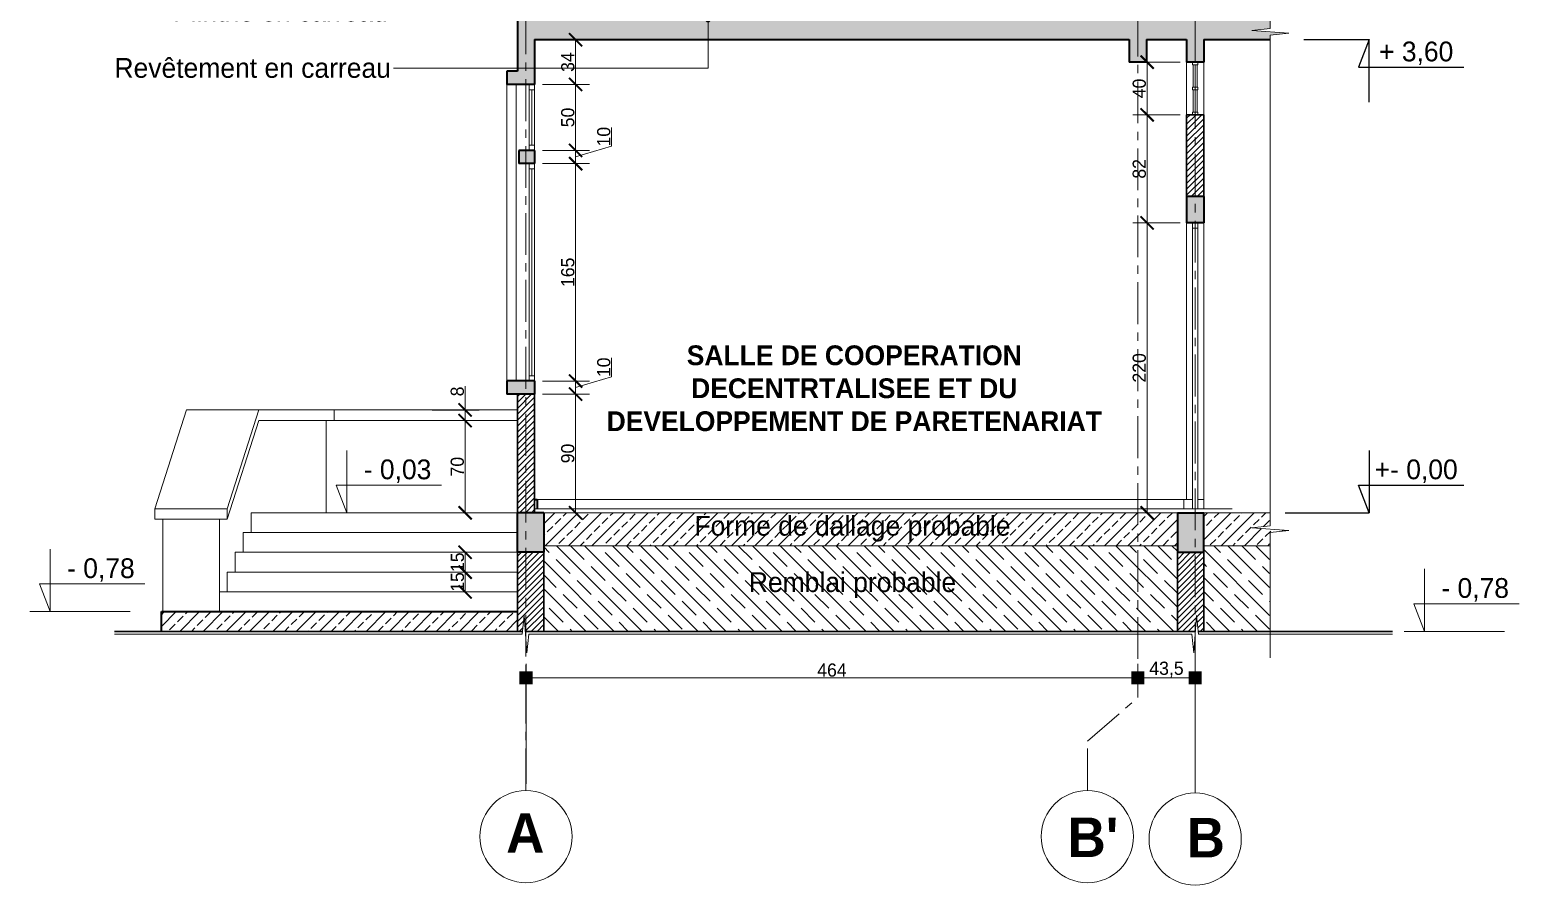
# Model space of a CAD drawing. Header units: centimetres. Extents: x -15293 to 11572, y -4790 to 2619.
# Drawn here: x 4250 to 5380, y 27 to 676 of the extents above; entities that cross this region are included whole.
import ezdxf
from ezdxf import colors
from ezdxf.entities.mleader import LeaderData, LeaderLine
from ezdxf.math import Vec2, Vec3

# ---------------------------------------------------------------- set-up
doc = ezdxf.new("R2010")
doc.units = ezdxf.units.CM
doc.linetypes.add('Axe', pattern=[1093.611073, 529.166651, -211.666656, 141.111112, -211.666656])
doc.linetypes.add('CENTER', pattern=[50.8, 31.75, -6.35, 6.35, -6.35])
doc.layers.get('0').update_dxf_attribs({"lineweight": 0})
for name, color, linetype, lineweight in [('Hachure', 7, 'Continuous', 30), ('Symbole de rupture', 6, 'Continuous', 0), ('TSJ_MENUISERIE', 150, 'Continuous', 15), ('TSJ_MUR', 1, 'Continuous', 30), ('TSJ_TN', 34, 'Continuous', 30), ('TSJ_VUE', 5, 'Continuous', 13)]:
    doc.layers.add(name, color=color, linetype=linetype, lineweight=lineweight)
for name, color, linetype, lineweight, true_color in [('TSJ_AXE', 7, 'CENTER', 0, 0xb80000), ('TSJ_COUPE', 7, 'Continuous', 35, 0xff4747), ('TSJ_HACHURE', 7, 'Axe', 0, 0x969696)]:
    doc.layers.add(name, color=color, linetype=linetype, lineweight=lineweight, true_color=true_color)
doc.layers.add('TSJ_COTATION', color=144, linetype='Continuous')
doc.layers.add('TSJ_TEXTE', color=6, linetype='Continuous')
doc.styles.get("Standard").update_dxf_attribs({"font": 'GOTHIC.TTF'})
doc.dimstyles.new('Axe cotation', dxfattribs={"dimtxt": 10, "dimasz": 10, "dimexe": 10.625, "dimexo": 5, "dimtad": 1, "dimtxsty": 'Standard', "dimblk": 'BOXFILLED', "dimcen": 8, "dimadec": 0, "dimazin": 0, "dimtfac": 1, "dimtmove": 0, "dimatfit": 3, "dimldrblk": 'BOXFILLED', "dimfxl": 1, "dimlwd": 9, "dimlwe": 9, "dimarcsym": 0})
doc.dimstyles.new('ISO-25', dxfattribs={"dimtxt": 10, "dimasz": 10, "dimexe": 10.625, "dimexo": 5, "dimtad": 1, "dimtxsty": 'Standard', "dimblk": 'ARCHTICK', "dimcen": 8, "dimadec": 0, "dimazin": 0, "dimtfac": 1, "dimtmove": 0, "dimatfit": 3, "dimldrblk": 'ARCHTICK', "dimfxl": 25, "dimfxlon": 1, "dimlwd": 9, "dimlwe": 9, "dimarcsym": 0})

# ---------------------------------------------------------------- blocks, each defined once
blk = doc.blocks.new('_Dot')
at = {"color": 0, "linetype": 'ByBlock', "lineweight": -2}
blk.add_line((-0.5, 0), (-1, 0), dxfattribs=at)
at = {"color": 0, "linetype": 'ByBlock', "const_width": 0.5}
blk.add_lwpolyline([(-0.25, 0, 1), (0.25, 0, 1)], format="xyb", close=True, dxfattribs=at)
blk = doc.blocks.new('Marque de rupture')
at = {"layer": 'Symbole de rupture', "lineweight": 20}
for p, q in [((0, -3.6), (0, 20.4)), ((0, -3.6), (-14.1, -5.1)), ((14.1, -7.1), (-14.1, -5.1)), ((0, -8.6), (14.1, -7.1)), ((0, -8.6), (0, -32.6))]:
    blk.add_line(p, q, dxfattribs=at)
blk = doc.blocks.new('_ArchTick')
at = {"color": 0, "linetype": 'ByBlock', "const_width": 0.15}
blk.add_lwpolyline([(-0.5, -0.5), (0.5, 0.5)], dxfattribs=at)
blk = doc.blocks.new('*D155')
at = {"layer": 'Defpoints', "color": 0, "transparency": 16777216}
for p in [(5127.4, 651.4), (5097.4, 611.4), (5127.4, 611.4)]:
    blk.add_point(p, dxfattribs=at)
at = {"layer": 'TSJ_COTATION', "color": 0, "lineweight": 9, "transparency": 16777216}
for p, q in [((5122.4, 651.4), (5086.7, 651.4)), ((5097.4, 651.4), (5097.4, 611.4)), ((5122.4, 611.4), (5086.7, 611.4))]:
    blk.add_line(p, q, dxfattribs=at)
at = {"layer": 'TSJ_COTATION', "color": 0, "lineweight": 9, "transparency": 16777216, "xscale": 10, "yscale": 10, "zscale": 10}
for p, rotation in [((5097.4, 651.4), 90), ((5097.4, 611.4), 270)]:
    blk.add_blockref('_ArchTick', p, dxfattribs=dict(at, rotation=rotation))
at = {"layer": 'TSJ_COTATION', "color": 0, "transparency": 16777216, "insert": (5091.5, 631.4), "char_height": 10, "attachment_point": 5, "rotation": 90}
blk.add_mtext('40', dxfattribs=at)
blk = doc.blocks.new('*D156')
at = {"layer": 'Defpoints', "color": 0, "transparency": 16777216}
for p in [(5127.4, 611.4), (5097.4, 529.4), (5127.4, 529.4)]:
    blk.add_point(p, dxfattribs=at)
at = {"layer": 'TSJ_COTATION', "color": 0, "lineweight": 9, "transparency": 16777216}
for p, q in [((5122.4, 611.4), (5086.7, 611.4)), ((5097.4, 611.4), (5097.4, 529.4)), ((5122.4, 529.4), (5086.7, 529.4))]:
    blk.add_line(p, q, dxfattribs=at)
at = {"layer": 'TSJ_COTATION', "color": 0, "lineweight": 9, "transparency": 16777216, "xscale": 10, "yscale": 10, "zscale": 10}
for p, rotation in [((5097.4, 611.4), 90), ((5097.4, 529.4), 270)]:
    blk.add_blockref('_ArchTick', p, dxfattribs=dict(at, rotation=rotation))
at = {"layer": 'TSJ_COTATION', "color": 0, "transparency": 16777216, "insert": (5091.5, 570.4), "char_height": 10, "attachment_point": 5, "rotation": 90}
blk.add_mtext('82', dxfattribs=at)
blk = doc.blocks.new('*D157')
at = {"layer": 'Defpoints', "color": 0, "transparency": 16777216}
for p in [(5127.4, 529.4), (5097.4, 309.4), (5190.9, 309.4)]:
    blk.add_point(p, dxfattribs=at)
at = {"layer": 'TSJ_COTATION', "color": 0, "lineweight": 9, "transparency": 16777216}
for p, q in [((5122.4, 529.4), (5086.7, 529.4)), ((5097.4, 529.4), (5097.4, 309.4)), ((5122.4, 309.4), (5086.7, 309.4))]:
    blk.add_line(p, q, dxfattribs=at)
at = {"layer": 'TSJ_COTATION', "color": 0, "lineweight": 9, "transparency": 16777216, "xscale": 10, "yscale": 10, "zscale": 10}
for p, rotation in [((5097.4, 529.4), 90), ((5097.4, 309.4), 270)]:
    blk.add_blockref('_ArchTick', p, dxfattribs=dict(at, rotation=rotation))
at = {"layer": 'TSJ_COTATION', "color": 0, "transparency": 16777216, "insert": (5091.5, 419.4), "char_height": 10, "attachment_point": 5, "rotation": 90}
blk.add_mtext('220', dxfattribs=at)
blk = doc.blocks.new('*D158')
at = {"layer": 'Defpoints', "color": 0, "transparency": 16777216}
for p in [(4632.9, 668.4), (4632.9, 634.4), (4664, 634.4)]:
    blk.add_point(p, dxfattribs=at)
at = {"layer": 'TSJ_COTATION', "color": 0, "lineweight": 9, "transparency": 16777216}
for p, q in [((4639, 668.4), (4674.6, 668.4)), ((4664, 668.4), (4664, 634.4)), ((4639, 634.4), (4674.6, 634.4))]:
    blk.add_line(p, q, dxfattribs=at)
at = {"layer": 'TSJ_COTATION', "color": 0, "lineweight": 9, "transparency": 16777216, "xscale": 10, "yscale": 10, "zscale": 10}
for p, rotation in [((4664, 668.4), 90), ((4664, 634.4), 270)]:
    blk.add_blockref('_ArchTick', p, dxfattribs=dict(at, rotation=rotation))
at = {"layer": 'TSJ_COTATION', "color": 0, "transparency": 16777216, "insert": (4658.1, 651.4), "char_height": 10, "attachment_point": 5, "rotation": 90}
blk.add_mtext('34', dxfattribs=at)
blk = doc.blocks.new('*D159')
at = {"layer": 'Defpoints', "color": 0, "transparency": 16777216}
for p in [(4632.9, 634.4), (4632.9, 584.4), (4664, 584.4)]:
    blk.add_point(p, dxfattribs=at)
at = {"layer": 'TSJ_COTATION', "color": 0, "lineweight": 9, "transparency": 16777216}
for p, q in [((4639, 634.4), (4674.6, 634.4)), ((4664, 634.4), (4664, 584.4)), ((4639, 584.4), (4674.6, 584.4))]:
    blk.add_line(p, q, dxfattribs=at)
at = {"layer": 'TSJ_COTATION', "color": 0, "lineweight": 9, "transparency": 16777216, "xscale": 10, "yscale": 10, "zscale": 10}
for p, rotation in [((4664, 634.4), 90), ((4664, 584.4), 270)]:
    blk.add_blockref('_ArchTick', p, dxfattribs=dict(at, rotation=rotation))
at = {"layer": 'TSJ_COTATION', "color": 0, "transparency": 16777216, "insert": (4658.1, 609.4), "char_height": 10, "attachment_point": 5, "rotation": 90}
blk.add_mtext('50', dxfattribs=at)
blk = doc.blocks.new('*D160')
at = {"layer": 'Defpoints', "color": 0, "transparency": 16777216}
for p in [(4632.9, 584.4), (4632.9, 574.4), (4664, 574.4)]:
    blk.add_point(p, dxfattribs=at)
at = {"layer": 'TSJ_COTATION', "color": 0, "lineweight": 9, "transparency": 16777216}
for p, q in [((4691.3, 587.6), (4691.3, 601.9)), ((4664, 579.4), (4691.3, 587.6)), ((4639, 584.4), (4674.6, 584.4)), ((4664, 584.4), (4664, 574.4)), ((4639, 574.4), (4674.6, 574.4))]:
    blk.add_line(p, q, dxfattribs=at)
at = {"layer": 'TSJ_COTATION', "color": 0, "lineweight": 9, "transparency": 16777216, "xscale": 10, "yscale": 10, "zscale": 10}
for p, rotation in [((4664, 584.4), 90), ((4664, 574.4), 270)]:
    blk.add_blockref('_ArchTick', p, dxfattribs=dict(at, rotation=rotation))
at = {"layer": 'TSJ_COTATION', "color": 0, "transparency": 16777216, "insert": (4685.4, 594.8), "char_height": 10, "attachment_point": 5, "rotation": 90}
blk.add_mtext('10', dxfattribs=at)
blk = doc.blocks.new('*D161')
at = {"layer": 'Defpoints', "color": 0, "transparency": 16777216}
for p in [(4632.9, 574.4), (4632.9, 409.4), (4664, 409.4)]:
    blk.add_point(p, dxfattribs=at)
at = {"layer": 'TSJ_COTATION', "color": 0, "lineweight": 9, "transparency": 16777216}
for p, q in [((4639, 574.4), (4674.6, 574.4)), ((4664, 574.4), (4664, 409.4)), ((4639, 409.4), (4674.6, 409.4))]:
    blk.add_line(p, q, dxfattribs=at)
at = {"layer": 'TSJ_COTATION', "color": 0, "lineweight": 9, "transparency": 16777216, "xscale": 10, "yscale": 10, "zscale": 10}
for p, rotation in [((4664, 574.4), 90), ((4664, 409.4), 270)]:
    blk.add_blockref('_ArchTick', p, dxfattribs=dict(at, rotation=rotation))
at = {"layer": 'TSJ_COTATION', "color": 0, "transparency": 16777216, "insert": (4658.1, 491.9), "char_height": 10, "attachment_point": 5, "rotation": 90}
blk.add_mtext('165', dxfattribs=at)
blk = doc.blocks.new('*D162')
at = {"layer": 'Defpoints', "color": 0, "transparency": 16777216}
for p in [(4632.9, 409.4), (4632.9, 399.4), (4664, 399.4)]:
    blk.add_point(p, dxfattribs=at)
at = {"layer": 'TSJ_COTATION', "color": 0, "lineweight": 9, "transparency": 16777216}
for p, q in [((4691.3, 412.6), (4691.3, 426.9)), ((4639, 409.4), (4674.6, 409.4)), ((4664, 404.4), (4691.3, 412.6)), ((4664, 409.4), (4664, 399.4)), ((4639, 399.4), (4674.6, 399.4))]:
    blk.add_line(p, q, dxfattribs=at)
at = {"layer": 'TSJ_COTATION', "color": 0, "lineweight": 9, "transparency": 16777216, "xscale": 10, "yscale": 10, "zscale": 10}
for p, rotation in [((4664, 409.4), 90), ((4664, 399.4), 270)]:
    blk.add_blockref('_ArchTick', p, dxfattribs=dict(at, rotation=rotation))
at = {"layer": 'TSJ_COTATION', "color": 0, "transparency": 16777216, "insert": (4685.4, 419.8), "char_height": 10, "attachment_point": 5, "rotation": 90}
blk.add_mtext('10', dxfattribs=at)
blk = doc.blocks.new('*D163')
at = {"layer": 'Defpoints', "color": 0, "transparency": 16777216}
for p in [(4632.9, 399.4), (4632.9, 309.4), (4664, 309.4)]:
    blk.add_point(p, dxfattribs=at)
at = {"layer": 'TSJ_COTATION', "color": 0, "lineweight": 9, "transparency": 16777216}
for p, q in [((4639, 399.4), (4674.6, 399.4)), ((4664, 399.4), (4664, 309.4)), ((4639, 309.4), (4674.6, 309.4))]:
    blk.add_line(p, q, dxfattribs=at)
at = {"layer": 'TSJ_COTATION', "color": 0, "lineweight": 9, "transparency": 16777216, "xscale": 10, "yscale": 10, "zscale": 10}
for p, rotation in [((4664, 399.4), 90), ((4664, 309.4), 270)]:
    blk.add_blockref('_ArchTick', p, dxfattribs=dict(at, rotation=rotation))
at = {"layer": 'TSJ_COTATION', "color": 0, "transparency": 16777216, "insert": (4658.1, 354.4), "char_height": 10, "attachment_point": 5, "rotation": 90}
blk.add_mtext('90', dxfattribs=at)
blk = doc.blocks.new('_BoxFilled')
at = {"color": 0, "linetype": 'ByBlock', "lineweight": -2}
blk.add_line((-0.5, 0), (-1, 0), dxfattribs=at)
at = {"color": 0, "linetype": 'ByBlock'}
blk.add_solid([(-0.5, 0.5), (0.5, 0.5), (-0.5, -0.5), (0.5, -0.5)], dxfattribs=at)
blk = doc.blocks.new('*D391')
at = {"layer": 'Defpoints', "color": 0, "linetype": 'ByBlock', "transparency": 16777216}
for p in [(5090.4, 184.2), (5090.4, 169.1), (4626.4, 98.7)]:
    blk.add_point(p, dxfattribs=at)
at = {"layer": 'TSJ_AXE', "color": 0, "linetype": 'ByBlock', "lineweight": 9, "transparency": 16777216}
for p, q in [((4626.4, 103.7), (4626.4, 194.8)), ((5090.4, 174.1), (5090.4, 194.8)), ((4636.4, 184.2), (5080.4, 184.2))]:
    blk.add_line(p, q, dxfattribs=at)
at = {"layer": 'TSJ_AXE', "color": 0, "linetype": 'ByBlock', "lineweight": 9, "transparency": 16777216, "xscale": 10, "yscale": 10, "zscale": 10, "rotation": 180}
blk.add_blockref('_BoxFilled', (4626.4, 184.2), dxfattribs=at)
at = {"layer": 'TSJ_AXE', "color": 0, "linetype": 'ByBlock', "lineweight": 9, "transparency": 16777216, "xscale": 10, "yscale": 10, "zscale": 10}
blk.add_blockref('_BoxFilled', (5090.4, 184.2), dxfattribs=at)
at = {"layer": 'TSJ_AXE', "color": 0, "linetype": 'ByBlock', "transparency": 16777216, "insert": (4858.4, 190), "char_height": 10, "attachment_point": 5}
blk.add_mtext('464', dxfattribs=at)
blk = doc.blocks.new('*D392')
at = {"layer": 'Defpoints', "color": 0, "linetype": 'ByBlock', "transparency": 16777216}
for p in [(5133.9, 184.2), (5090.4, 169.1), (5133.9, 96.8)]:
    blk.add_point(p, dxfattribs=at)
at = {"layer": 'TSJ_AXE', "color": 0, "linetype": 'ByBlock', "lineweight": 9, "transparency": 16777216}
for p, q in [((5090.4, 174.1), (5090.4, 194.8)), ((5133.9, 101.8), (5133.9, 194.8)), ((5100.4, 184.2), (5123.9, 184.2))]:
    blk.add_line(p, q, dxfattribs=at)
at = {"layer": 'TSJ_AXE', "color": 0, "linetype": 'ByBlock', "lineweight": 9, "transparency": 16777216, "xscale": 10, "yscale": 10, "zscale": 10, "rotation": 180}
blk.add_blockref('_BoxFilled', (5090.4, 184.2), dxfattribs=at)
at = {"layer": 'TSJ_AXE', "color": 0, "linetype": 'ByBlock', "lineweight": 9, "transparency": 16777216, "xscale": 10, "yscale": 10, "zscale": 10}
blk.add_blockref('_BoxFilled', (5133.9, 184.2), dxfattribs=at)
at = {"layer": 'TSJ_AXE', "color": 0, "linetype": 'ByBlock', "transparency": 16777216, "insert": (5112.1, 190.5), "char_height": 10, "attachment_point": 5}
blk.add_mtext('43,5', dxfattribs=at)
blk = doc.blocks.new('*D514')
at = {"layer": 'Defpoints', "color": 0, "transparency": 16777216}
for p in [(4405.9, 264.4), (4580.2, 264.4), (4399.9, 249.4)]:
    blk.add_point(p, dxfattribs=at)
at = {"layer": 'TSJ_COTATION', "color": 0, "lineweight": 9, "transparency": 16777216}
for p, q in [((4555.2, 264.4), (4590.8, 264.4)), ((4580.2, 249.4), (4580.2, 264.4)), ((4555.2, 249.4), (4590.8, 249.4))]:
    blk.add_line(p, q, dxfattribs=at)
at = {"layer": 'TSJ_COTATION', "color": 0, "lineweight": 9, "transparency": 16777216, "xscale": 10, "yscale": 10, "zscale": 10}
for p, rotation in [((4580.2, 264.4), 90), ((4580.2, 249.4), 270)]:
    blk.add_blockref('_ArchTick', p, dxfattribs=dict(at, rotation=rotation))
at = {"layer": 'TSJ_COTATION', "color": 0, "transparency": 16777216, "insert": (4574.4, 256.9), "char_height": 10, "attachment_point": 5, "rotation": 90}
blk.add_mtext('15', dxfattribs=at)
blk = doc.blocks.new('*D515')
at = {"layer": 'Defpoints', "color": 0, "transparency": 16777216}
for p in [(4411.9, 279.4), (4580.2, 279.4), (4405.9, 264.4)]:
    blk.add_point(p, dxfattribs=at)
at = {"layer": 'TSJ_COTATION', "color": 0, "lineweight": 9, "transparency": 16777216}
for p, q in [((4555.2, 279.4), (4590.8, 279.4)), ((4580.2, 264.4), (4580.2, 279.4)), ((4555.2, 264.4), (4590.8, 264.4))]:
    blk.add_line(p, q, dxfattribs=at)
at = {"layer": 'TSJ_COTATION', "color": 0, "lineweight": 9, "transparency": 16777216, "xscale": 10, "yscale": 10, "zscale": 10}
for p, rotation in [((4580.2, 279.4), 90), ((4580.2, 264.4), 270)]:
    blk.add_blockref('_ArchTick', p, dxfattribs=dict(at, rotation=rotation))
at = {"layer": 'TSJ_COTATION', "color": 0, "transparency": 16777216, "insert": (4574.4, 271.9), "char_height": 10, "attachment_point": 5, "rotation": 90}
blk.add_mtext('15', dxfattribs=at)
blk = doc.blocks.new('*D516')
at = {"layer": 'Defpoints', "color": 0, "transparency": 16777216}
for p in [(4489.3, 379.4), (4580.2, 379.4), (4483.3, 309.4)]:
    blk.add_point(p, dxfattribs=at)
at = {"layer": 'TSJ_COTATION', "color": 0, "lineweight": 9, "transparency": 16777216}
for p, q in [((4555.2, 379.4), (4590.8, 379.4)), ((4580.2, 309.4), (4580.2, 379.4)), ((4555.2, 309.4), (4590.8, 309.4))]:
    blk.add_line(p, q, dxfattribs=at)
at = {"layer": 'TSJ_COTATION', "color": 0, "lineweight": 9, "transparency": 16777216, "xscale": 10, "yscale": 10, "zscale": 10}
for p, rotation in [((4580.2, 379.4), 90), ((4580.2, 309.4), 270)]:
    blk.add_blockref('_ArchTick', p, dxfattribs=dict(at, rotation=rotation))
at = {"layer": 'TSJ_COTATION', "color": 0, "transparency": 16777216, "insert": (4574.3, 344.4), "char_height": 10, "attachment_point": 5, "rotation": 90}
blk.add_mtext('70', dxfattribs=at)
blk = doc.blocks.new('*D517')
at = {"layer": 'Defpoints', "color": 0, "transparency": 16777216}
for p in [(4480.9, 387.4), (4580.2, 387.4), (4480.9, 379.4)]:
    blk.add_point(p, dxfattribs=at)
at = {"layer": 'TSJ_COTATION', "color": 0, "lineweight": 9, "transparency": 16777216}
for p, q in [((4580.2, 387.4), (4580.2, 405.5)), ((4555.2, 387.4), (4590.8, 387.4)), ((4580.2, 379.4), (4580.2, 387.4)), ((4555.2, 379.4), (4590.8, 379.4))]:
    blk.add_line(p, q, dxfattribs=at)
at = {"layer": 'TSJ_COTATION', "color": 0, "lineweight": 9, "transparency": 16777216, "xscale": 10, "yscale": 10, "zscale": 10}
for p, rotation in [((4580.2, 387.4), 90), ((4580.2, 379.4), 270)]:
    blk.add_blockref('_ArchTick', p, dxfattribs=dict(at, rotation=rotation))
at = {"layer": 'TSJ_COTATION', "color": 0, "transparency": 16777216, "insert": (4574.3, 401.5), "char_height": 10, "attachment_point": 5, "rotation": 90}
blk.add_mtext('8', dxfattribs=at)

msp = doc.modelspace()

# ---------------------------------------------------------------- hatches: boundary and pattern name
at = {"layer": 'TSJ_HACHURE', "lineweight": 0, "true_color": 0xc7c8ca}
h = msp.add_hatch(dxfattribs=at)
h.set_pattern_fill('ANSI31', color=9)
h.set_pattern_definition([(45, (396.635, 0), (-2.245064, 2.245064), [])])
h.paths.add_polyline_path([(5133.856, 279.441), (5120.356, 279.441), (5120.356, 219.441), (5133.856, 219.441)])
h.paths.add_polyline_path([(5140.356, 279.441), (5133.856, 279.441), (5133.856, 219.441), (5134.009, 219.441), (5134.856, 231.408), (5136.125, 219.441), (5140.356, 219.441)])
h.paths.add_polyline_path([(4639.856, 279.441), (4626.356, 279.441), (4626.356, 219.441), (4639.856, 219.441)])
h.paths.add_polyline_path([(4626.356, 279.441), (4619.856, 279.441), (4619.856, 219.441), (4623.654, 219.441), (4624.923, 231.408), (4625.77, 219.441), (4626.356, 219.441)])
h.paths.add_polyline_path([(5096.856, 1100.441), (5093.288, 1100.441), (5091.788, 1114.583), (5089.788, 1086.3), (5088.288, 1100.441), (5083.856, 1100.441), (5083.856, 1075.441), (5096.856, 1075.441)])
h.paths.add_polyline_path([(4632.856, 1100.441), (4629.288, 1100.441), (4627.788, 1114.583), (4625.788, 1086.3), (4624.288, 1100.441), (4619.856, 1100.441), (4619.856, 1075.441), (4632.856, 1075.441)])
h.paths.add_polyline_path([(5140.356, 611.441), (5127.356, 611.441), (5127.356, 549.441), (5140.356, 549.441)])
h.paths.add_polyline_path([(4632.856, 399.441), (4619.856, 399.441), (4619.856, 309.441), (4632.856, 309.441)])
h.paths.add_polyline_path([(5096.856, 1043.441), (5083.856, 1043.441), (5083.856, 973.441), (5096.856, 973.441)])
h.paths.add_polyline_path([(4632.856, 1043.441), (4620.207, 1043.441), (4619.856, 1043.295), (4619.856, 1028.441), (4632.856, 1028.441)])
h.paths.add_polyline_path([(4632.856, 773.441), (4619.856, 773.441), (4619.856, 683.441), (4632.856, 683.441)])
at = {"layer": 'TSJ_HACHURE'}
h = msp.add_hatch(color=256, dxfattribs=at)
h.dxf.hatch_style = 1
h.paths.add_polyline_path([(4626.356, 309.441), (4619.856, 309.441), (4619.856, 279.441), (4626.356, 279.441)])
h.paths.add_polyline_path([(4639.856, 309.441), (4626.356, 309.441), (4626.356, 279.441), (4639.856, 279.441)])
h.paths.add_polyline_path([(5133.856, 309.441), (5120.356, 309.441), (5120.356, 279.441), (5133.856, 279.441)])
h.paths.add_polyline_path([(5140.356, 309.441), (5133.856, 309.441), (5133.856, 279.441), (5140.356, 279.441)])
h.paths.add_polyline_path([(5190.856, 676.874), (5190.856, 683.441), (4619.856, 683.441), (4619.856, 644.441), (4611.856, 644.441), (4611.856, 634.441), (4632.856, 634.441), (4632.856, 668.441), (5083.856, 668.441), (5083.856, 651.441), (5096.856, 651.441), (5096.856, 668.441), (5127.356, 668.441), (5127.356, 651.441), (5140.356, 651.441), (5140.356, 668.441), (5190.856, 668.441), (5190.856, 671.874), (5204.997, 673.374), (5176.714, 675.374)])
h.paths.add_polyline_path([(5140.356, 549.441), (5127.356, 549.441), (5127.356, 529.441), (5140.356, 529.441)])
h.paths.add_polyline_path([(4632.856, 584.441), (4620.856, 584.441), (4620.856, 574.441), (4632.856, 574.441)])
h.paths.add_polyline_path([(4632.856, 409.441), (4611.856, 409.441), (4611.856, 399.441), (4632.856, 399.441)])
h.paths.add_polyline_path([(5176.714, 1070.374), (5190.856, 1071.874), (5190.856, 1075.441), (4619.856, 1075.441), (4619.856, 1043.441), (4632.856, 1043.441), (4632.856, 1063.441), (5083.856, 1063.441), (5083.856, 1043.441), (5096.856, 1043.441), (5096.856, 1063.441), (5190.856, 1063.441), (5190.856, 1066.874), (5204.997, 1068.374)])
h.paths.add_polyline_path([(5096.856, 973.441), (5083.856, 973.441), (5083.856, 953.441), (5096.856, 953.441)])
h.paths.add_polyline_path([(4632.856, 1028.441), (4619.856, 1028.441), (4619.856, 1018.441), (4611.856, 1018.441), (4611.856, 1008.441), (4632.856, 1008.441)])
h.paths.add_polyline_path([(4632.856, 958.441), (4628.856, 958.441), (4620.856, 958.441), (4620.856, 948.441), (4632.856, 948.441)])
h.paths.add_polyline_path([(4632.856, 783.441), (4611.856, 783.441), (4611.856, 773.441), (4632.856, 773.441)])
h = msp.add_hatch(dxfattribs=at)
h.set_pattern_fill('JIS_STN_2.5', color=256, scale=5)
h.set_pattern_definition([(45, (396.635, 0), (-8.838835, 8.838835), []), (45, (405.46, 0), (-8.838835, 8.838835), [6, -2.5])])
h.paths.add_polyline_path([(4619.856, 234.441), (4349.856, 234.441), (4349.856, 219.441), (4619.856, 219.441)])
h.paths.add_polyline_path([(5190.356, 299.441), (5190.356, 309.441), (5140.356, 309.441), (5140.356, 284.441), (5190.356, 284.441), (5190.356, 294.441), (5204.497, 295.941), (5176.214, 297.941)])
h.paths.add_polyline_path([(4728.861, 283.419), (5018.363, 283.419), (5018.363, 315.8), (4728.861, 315.8)], flags=9)
edge = h.paths.add_edge_path()
edge.add_line((5120.356, 284.441), (5120.356, 309.441))
edge.add_line((5120.356, 309.441), (5031.953, 309.441))
edge.add_arc((5030.953, 309.441), 1, -90, 0, ccw=False)
edge.add_arc((5030.953, 309.441), 1, 180, 270, ccw=False)
edge.add_line((5029.953, 309.441), (4639.856, 309.441))
edge.add_line((4639.856, 309.441), (4639.856, 284.441))
edge.add_line((4639.856, 284.441), (5120.356, 284.441))
h = msp.add_hatch(dxfattribs=at)
h.set_pattern_fill('JIS_STN_1E', color=256, scale=15, angle=90)
h.set_pattern_definition([(135, (2570.413, 3127.232), (-10.6066, -10.6066), []), (135, (2570.413, 3137.807), (-10.6066, -10.6066), [15, -7.5])])
h.paths.add_polyline_path([(5190.356, 270.441), (5190.356, 272.855), (5140.356, 272.855), (5140.356, 219.441), (5190.356, 219.441)])
h.paths.add_polyline_path([(5190.356, 284.441), (5140.356, 284.441), (5140.356, 272.855), (5190.356, 272.855)])
h.paths.add_polyline_path([(4778.22, 240.346), (4968.922, 240.346), (4968.922, 272.727), (4778.22, 272.727)], flags=24)
h.paths.add_polyline_path([(5120.356, 219.441), (5120.356, 269.441), (5127.356, 269.441), (5127.356, 272.855), (5030.953, 272.855), (5030.953, 284.441), (4639.856, 284.441), (4639.856, 219.441)])
h.paths.add_polyline_path([(5120.356, 272.855), (5120.356, 284.441), (5030.953, 284.441), (5030.953, 272.855)])

# ---------------------------------------------------------------- linework, layer by layer
at = {"layer": 'Hachure', "color": 9, "lineweight": 0, "true_color": 0xc7c8ca}
for p, q in [((4632.856, 309.441), (5127.356, 309.441)), ((5140.356, 309.441), (5190.356, 309.441)), ((4639.856, 284.441), (5120.356, 284.441)), ((5140.356, 284.441), (5190.356, 284.441))]:
    msp.add_line(p, q, dxfattribs=at)
at = {"layer": 'Symbole de rupture', "lineweight": 0}
for p, q in [((5190.856, 650.874), (5190.856, 323.441)), ((5190.856, 270.441), (5190.856, 199.441)), ((4599.423, 217.266), (4314.245, 217.266)), ((5107.356, 217.266), (4652.423, 217.266)), ((5160.356, 217.266), (5283.416, 217.266))]:
    msp.add_line(p, q, dxfattribs=at)
at = {"layer": 'TSJ_AXE'}
for p, q in [((4626.356, 98.705), (4626.356, 1094.331)), ((5090.356, 1093.891), (5090.356, 169.143)), ((5133.856, 683.441), (5133.856, 96.77)), ((5052.128, 136.2), (5090.356, 169.143)), ((5052.128, 98.705), (5052.128, 136.2))]:
    msp.add_line(p, q, dxfattribs=at)
at = {"layer": 'TSJ_AXE', "linetype": 'ByBlock'}
for centre in [(4626.356, 63.705), (5052.128, 63.705), (5133.856, 61.77)]:
    msp.add_circle(centre, 35, dxfattribs=at)
at = {"layer": 'TSJ_COTATION'}
for p, q in [((5216.247, 668.441), (5265.856, 668.441)), ((5202.119, 309.441), (5265.856, 309.441))]:
    msp.add_line(p, q, dxfattribs=at)
at = {"layer": 'TSJ_COTATION', "lineweight": 9}
for p, q in [((4250.053, 234.441), (4326.189, 234.441)), ((5292.297, 219.441), (5368.433, 219.441))]:
    msp.add_line(p, q, dxfattribs=at)
at = {"layer": 'TSJ_COTATION'}
for points in [[(5265.856, 621.102), (5265.856, 668.441), (5257.654, 647.459), (5337.654, 647.459)], [(5265.856, 356.781), (5265.856, 309.441), (5257.654, 330.424), (5337.654, 330.424)]]:
    msp.add_lwpolyline(points, dxfattribs=at)
at = {"layer": 'TSJ_COTATION', "lineweight": 9}
for points in [[(4490.55, 356.781), (4490.55, 309.441), (4482.349, 330.424), (4562.349, 330.424)], [(4265.568, 281.781), (4265.568, 234.441), (4257.367, 255.424), (4337.367, 255.424)], [(5307.812, 266.781), (5307.812, 219.441), (5299.611, 240.424), (5379.611, 240.424)]]:
    msp.add_lwpolyline(points, dxfattribs=at)
at = {"layer": 'TSJ_COUPE'}
for p, q in [((4619.856, 683.441), (4619.856, 644.441)), ((4632.856, 668.441), (5083.856, 668.441)), ((4632.856, 668.441), (4632.856, 634.441)), ((5083.856, 668.441), (5083.856, 651.441)), ((5096.856, 668.441), (5096.856, 651.441)), ((5096.856, 668.441), (5127.356, 668.441)), ((5127.356, 668.441), (5127.356, 651.441)), ((5140.356, 668.441), (5140.356, 651.441)), ((5140.356, 668.441), (5190.856, 668.441)), ((4619.856, 644.441), (4611.856, 644.441)), ((4611.856, 644.441), (4611.856, 634.441)), ((5096.856, 651.441), (5083.856, 651.441)), ((5140.356, 651.441), (5127.356, 651.441)), ((4632.856, 634.441), (4611.856, 634.441)), ((4632.856, 584.441), (4620.856, 584.441)), ((4620.856, 584.441), (4620.856, 574.441)), ((4632.856, 584.441), (4632.856, 574.441)), ((4632.856, 574.441), (4620.856, 574.441)), ((5140.356, 549.441), (5127.356, 549.441)), ((5127.356, 549.441), (5127.356, 529.441)), ((5140.356, 549.441), (5140.356, 529.441)), ((5140.356, 529.441), (5127.356, 529.441)), ((4632.856, 409.441), (4611.856, 409.441)), ((4611.856, 409.441), (4611.856, 399.441)), ((4632.856, 409.441), (4632.856, 399.441)), ((4632.856, 399.441), (4611.856, 399.441)), ((4632.856, 319.441), (4634.856, 319.441)), ((4634.856, 319.441), (4634.856, 312.441)), ((4639.856, 309.441), (4619.856, 309.441)), ((4619.856, 279.441), (4619.856, 309.441)), ((4639.856, 309.441), (4639.856, 279.441)), ((5120.356, 309.441), (5140.356, 309.441)), ((5120.356, 309.441), (5120.356, 279.441)), ((5140.356, 279.441), (5140.356, 309.441)), ((4639.856, 279.441), (4619.856, 279.441)), ((5120.356, 279.441), (5140.356, 279.441)), ((4349.856, 219.441), (4349.856, 234.441)), ((4349.856, 234.441), (4619.856, 234.441))]:
    msp.add_line(p, q, dxfattribs=at)
at = {"layer": 'TSJ_HACHURE', "color": 9, "lineweight": 0, "true_color": 0xc7c8ca}
msp.add_line((4632.856, 312.441), (5190.856, 312.441), dxfattribs=at)
at = {"layer": 'TSJ_MENUISERIE', "lineweight": 9}
for p, q in [((5132.356, 649.441), (5132.356, 632.441)), ((5133.856, 649.441), (5133.856, 632.441)), ((5135.356, 632.441), (5135.356, 649.441)), ((4628.856, 630.441), (4628.856, 588.441)), ((4630.856, 630.441), (4630.856, 588.441)), ((4632.856, 630.441), (4632.856, 588.441)), ((5132.356, 630.441), (5132.356, 613.441)), ((5133.856, 630.441), (5133.856, 613.441)), ((5135.356, 630.441), (5135.356, 613.441)), ((4628.856, 570.441), (4628.856, 413.441)), ((4630.856, 570.441), (4630.856, 413.441)), ((4632.856, 570.441), (4632.856, 413.441)), ((5131.856, 312.441), (5131.856, 529.441)), ((5135.856, 312.441), (5135.856, 529.441))]:
    msp.add_line(p, q, dxfattribs=at)
for points in [[(5135.856, 651.441), (5135.856, 649.441), (5131.856, 649.441), (5131.856, 651.441)], [(4632.856, 634.441), (4632.856, 630.441), (4628.856, 630.441), (4628.856, 634.441)], [(5135.856, 631.441), (5135.856, 632.441), (5131.856, 632.441), (5131.856, 631.441)], [(5135.856, 631.441), (5135.856, 630.441), (5131.856, 630.441), (5131.856, 631.441)], [(5135.856, 611.441), (5135.856, 613.441), (5131.856, 613.441), (5131.856, 611.441)], [(4628.856, 584.441), (4628.856, 588.441), (4632.856, 588.441), (4632.856, 584.441)], [(4632.856, 574.441), (4632.856, 570.441), (4628.856, 570.441), (4628.856, 574.441)], [(5131.856, 529.441), (5131.856, 525.441), (5135.856, 525.441), (5135.856, 529.441)], [(4628.856, 409.441), (4628.856, 413.441), (4632.856, 413.441), (4632.856, 409.441)]]:
    msp.add_lwpolyline(points, dxfattribs=at)
at = {"layer": 'TSJ_MUR'}
for p, q in [((5127.356, 611.441), (5127.356, 549.441)), ((5140.356, 611.441), (5127.356, 611.441)), ((5140.356, 611.441), (5140.356, 549.441)), ((4619.856, 309.441), (4619.856, 399.441)), ((4632.856, 399.441), (4632.856, 309.441)), ((4619.856, 219.441), (4619.856, 279.441)), ((4639.856, 279.441), (4639.856, 219.441)), ((5120.356, 279.441), (5120.356, 219.441)), ((5140.356, 219.441), (5140.356, 279.441))]:
    msp.add_line(p, q, dxfattribs=at)
at = {"layer": 'TSJ_TN'}
for p, q in [((4314.245, 219.441), (4623.654, 219.441)), ((4625.77, 219.441), (5134.009, 219.441)), ((5136.089, 219.441), (5283.416, 219.441))]:
    msp.add_line(p, q, dxfattribs=at)
at = {"layer": 'TSJ_VUE', "lineweight": 9}
for p, q in [((5127.356, 611.441), (5127.356, 651.441)), ((5140.356, 611.441), (5140.356, 651.441)), ((4611.856, 634.441), (4611.856, 409.441)), ((4618.856, 409.441), (4618.856, 634.441)), ((5127.356, 529.441), (5127.356, 319.441)), ((5140.356, 529.441), (5140.356, 312.441)), ((4634.856, 319.441), (5125.356, 319.441)), ((5125.356, 319.441), (5125.356, 312.441)), ((5131.856, 319.441), (5125.356, 319.441)), ((5140.356, 319.441), (5135.856, 319.441))]:
    msp.add_line(p, q, dxfattribs=at)
at = {"layer": 'TSJ_VUE'}
for p, q in [((4368.856, 387.441), (4344.856, 312.441)), ((4368.856, 387.441), (4619.856, 387.441)), ((4423.856, 387.441), (4399.856, 312.441)), ((4480.856, 379.441), (4480.856, 387.441)), ((4423.856, 379.441), (4399.856, 304.441)), ((4423.856, 379.441), (4474.856, 379.441)), ((4474.856, 309.441), (4474.856, 379.441)), ((4474.856, 379.441), (4619.856, 379.441)), ((4344.856, 304.441), (4344.856, 312.441)), ((4344.856, 312.441), (4399.856, 312.441)), ((4399.856, 304.441), (4399.856, 312.441)), ((4619.856, 309.441), (4417.856, 309.441)), ((4417.856, 309.441), (4417.856, 294.441)), ((4350.856, 304.441), (4344.856, 304.441)), ((4350.856, 234.441), (4350.856, 304.441)), ((4350.856, 304.441), (4393.856, 304.441)), ((4393.856, 234.441), (4393.856, 304.441)), ((4393.856, 304.441), (4399.856, 304.441)), ((4619.856, 294.441), (4411.856, 294.441)), ((4411.856, 294.441), (4411.856, 279.441)), ((4619.856, 279.441), (4405.856, 279.441)), ((4405.856, 279.441), (4405.856, 264.441)), ((4619.856, 264.441), (4399.856, 264.441)), ((4399.856, 264.441), (4399.856, 249.441)), ((4619.856, 249.441), (4393.856, 249.441)), ((4393.856, 249.441), (4393.856, 234.441))]:
    msp.add_line(p, q, dxfattribs=at)

# ---------------------------------------------------------------- block references
for p in [(5190.856, 680.441), (5190.856, 303.009)]:
    msp.add_blockref('Marque de rupture', p)
at = {"layer": 'Symbole de rupture', "lineweight": 0, "xscale": -1, "rotation": 90}
msp.add_blockref('Marque de rupture', (4619.856, 217.266), dxfattribs=at)
at = {"layer": 'Symbole de rupture', "lineweight": 0, "rotation": 270}
msp.add_blockref('Marque de rupture', (5139.923, 217.266), dxfattribs=at)

# ---------------------------------------------------------------- texts
at = {"layer": 'TSJ_AXE', "char_height": 30, "attachment_point": 1}
for s, insert in [('{\\fCentury Gothic|b1|i0|c0|p34;A}', (4611.292, 81.451)), ("{\\fCentury Gothic|b1|i0|c0|p34;B'}", (5037.093, 78.16)), ('{\\fCentury Gothic|b1|i0|c0|p34;B}', (5127.443, 77.871))]:
    msp.add_mtext_dynamic_manual_height_columns(s, width=43.00473, gutter_width=12.5, heights=[0], dxfattribs=dict(at, insert=insert))
at = {"layer": 'TSJ_COTATION', "char_height": 15, "attachment_point": 5}
for s, insert in [('\\pi-45,l60,t60;+ 3,60', (5293.974, 658.07)), ('\\pi-45,l60,t60;+- 0,00', (5293.974, 340.949))]:
    msp.add_mtext_dynamic_manual_height_columns(s, width=111.60365, gutter_width=12.5, heights=[0], dxfattribs=dict(at, insert=insert))
at = {"layer": 'TSJ_COTATION', "lineweight": 9, "char_height": 15, "attachment_point": 5}
for s, width, heights, insert in [('\\pi-45,l60,t60; - 0,03', 111.60365, [0], (4518.669, 340.949)), ('Forme de dallage probable', 570.44517, [2.167], (4873.989, 297.285)), ('\\pi-45,l60,t60; - 0,78', 111.60365, [0], (4293.687, 265.949)), ('Remblai probable', 570.44517, [2.167], (4873.989, 254.497)), ('\\pi-45,l60,t60; - 0,78', 111.60365, [0], (5335.931, 250.949))]:
    msp.add_mtext_dynamic_manual_height_columns(s, width=width, gutter_width=12.5, heights=heights, dxfattribs=dict(at, insert=insert))
at = {"layer": 'TSJ_TEXTE', "insert": (4875.328, 403.81), "char_height": 15, "attachment_point": 5}
msp.add_mtext_dynamic_manual_height_columns('{\\fCentury Gothic|b1|i0|c0|p34;SALLE DE COOPERATION\\PDECENTRTALISEE ET DU \\PDEVELOPPEMENT DE PARETENARIAT}', width=1029.78165, gutter_width=12.5, heights=[75.178], dxfattribs=at)

# ---------------------------------------------------------------- dimensions: what is measured, and where the dimension line sits
at = {"layer": 'TSJ_AXE', "linetype": 'ByBlock'}
for base, p1, p2, picture, middle in [((5090.356, 184.158), (4626.356, 98.705), (5090.356, 169.143), '*D391', (4858.356, 190.034)), ((5133.856, 184.158), (5090.356, 169.143), (5133.856, 96.77), '*D392', (5112.106, 190.493))]:
    dim = msp.add_linear_dim(base=base, p1=p1, p2=p2, dimstyle='Axe cotation', dxfattribs=at)
    dim.commit()
    dim.dimension.update_dxf_attribs({"geometry": picture, "text_midpoint": middle})
at = {"layer": 'TSJ_COTATION'}
for base, p1, p2, picture, middle in [((4663.993, 634.441), (4632.856, 668.441), (4632.856, 634.441), '*D158', (4658.117, 651.441)), ((5097.356, 611.441), (5127.356, 651.441), (5127.356, 611.441), '*D155', (5091.479, 631.441)), ((4663.993, 584.441), (4632.856, 634.441), (4632.856, 584.441), '*D159', (4658.117, 609.441)), ((5097.356, 529.441), (5127.356, 611.441), (5127.356, 529.441), '*D156', (5091.479, 570.441)), ((4663.993, 574.441), (4632.856, 584.441), (4632.856, 574.441), '*D160', (4685.434, 588.262)), ((4663.993, 409.441), (4632.856, 574.441), (4632.856, 409.441), '*D161', (4658.117, 491.941)), ((5097.356, 309.441), (5127.356, 529.441), (5190.856, 309.441), '*D157', (5091.479, 419.441)), ((4663.993, 399.441), (4632.856, 409.441), (4632.856, 399.441), '*D162', (4685.434, 413.262)), ((4663.993, 309.441), (4632.856, 399.441), (4632.856, 309.441), '*D163', (4658.117, 354.441)), ((4580.156, 379.441), (4483.287, 309.441), (4489.287, 379.441), '*D516', (4574.28, 344.441)), ((4580.156, 279.441), (4405.856, 264.441), (4411.856, 279.441), '*D515', (4574.405, 271.941)), ((4580.156, 264.441), (4399.856, 249.441), (4405.856, 264.441), '*D514', (4574.405, 256.941))]:
    dim = msp.add_linear_dim(base=base, p1=p1, p2=p2, angle=90, dimstyle='ISO-25', override={"dimtmove": 1}, dxfattribs=at)
    dim.commit()
    dim.dimension.update_dxf_attribs({"geometry": picture, "text_midpoint": middle})
dim = msp.add_linear_dim(base=(4580.156, 387.441), p1=(4480.856, 379.441), p2=(4480.856, 387.441), angle=90, dimstyle='ISO-25', dxfattribs=at)
dim.commit()
dim.dimension.update_dxf_attribs({"geometry": '*D517', "text_midpoint": (4574.28, 401.452)})

# ---------------------------------------------------------------- leaders
ml = msp.add_multileader_mtext('Standard', dxfattribs=at)
ml.set_content('Plinthe en carreau', color=256)
ml.set_leader_properties(lineweight=0)
ml.set_arrow_properties(name='DOT')
ml.build(insert=Vec2(0, 0))
ctx = ml.context
ctx.base_point, ctx.char_height, ctx.plane_origin = Vec3(4337.318, 689.708), 15, Vec3(4656.506, 691.602)
ctx.text_align_type = 2
notes = []
notes.append((ctx, [(1, (1, 1, 0), (4544.822, 689.708), (-1, 0), 21.312, [(0, [(4656.356, 688.441)], 0, [])])]))
ctx.mtext.insert, ctx.mtext.alignment, ctx.mtext.flow_direction = Vec3(4521.51, 697.35), 3, 5
ml = msp.add_multileader_mtext('Standard', dxfattribs=at)
ml.set_content('Revêtement en carreau', color=256)
ml.set_leader_properties(lineweight=0)
ml.set_arrow_properties(name='DOT')
ml.build(insert=Vec2(0, 0))
ctx = ml.context
ctx.base_point, ctx.char_height, ctx.plane_origin = Vec3(4281.645, 646.855), 15, Vec3(4656.506, 648.426)
ctx.text_align_type = 2
notes.append((ctx, [(1, (1, 1, 0), (4764.41, 646.855), (-1, 0), 238.49, [(0, [(4764.41, 683.441)], 0, [])])]))
ctx.mtext.insert, ctx.mtext.alignment, ctx.mtext.flow_direction = Vec3(4523.92, 654.497), 3, 5
for ctx, leaders in notes:
    for number, flags, end, landing, length, lines in leaders:
        leader = LeaderData()
        leader.index, (leader.has_last_leader_line, leader.has_dogleg_vector, leader.attachment_direction) = number, flags
        leader.last_leader_point, leader.dogleg_vector, leader.dogleg_length = Vec3(end), Vec3(landing), length
        for number, points, colour, breaks in lines:
            line = LeaderLine()
            line.index, line.vertices, line.color, line.breaks = number, Vec3.list(points), colors.encode_raw_color(colour), breaks
            leader.lines.append(line)
        ctx.leaders.append(leader)

doc.saveas('drawing.dxf')
